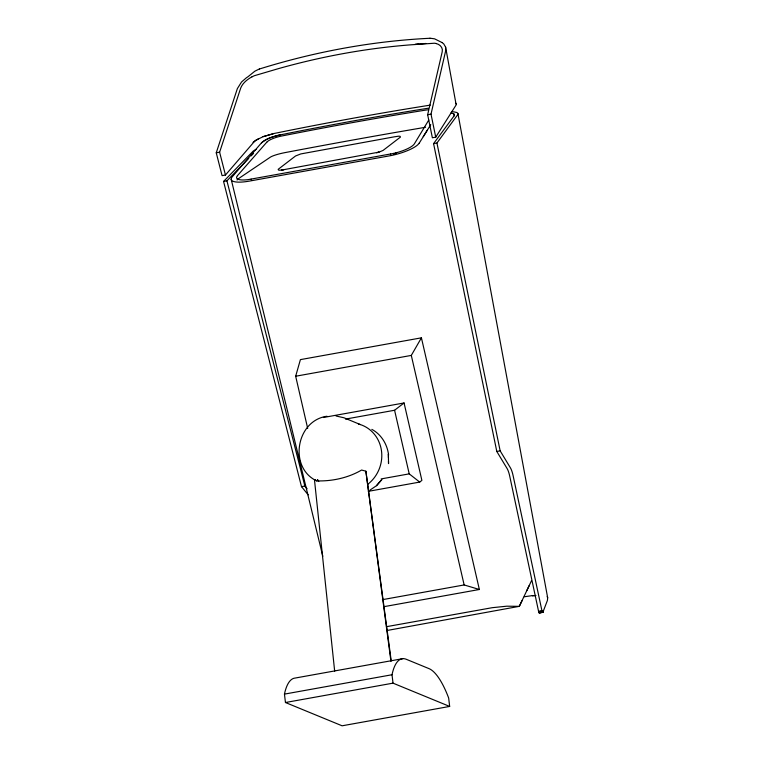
<?xml version="1.0" encoding="UTF-8"?>
<svg xmlns="http://www.w3.org/2000/svg" width="764" height="764" viewBox="0 0 764 764"><rect width="100%" height="100%" fill="white"/><g stroke="black" fill="none" stroke-linecap="round" stroke-linejoin="round"><path stroke-width="1.15" d="M326.935 416.246C295.983 420.601 288.477 467.587 316.611 480.871C331.834 481.425 348.231 477.92 361.592 470.041L365.88 471.187L390.929 661.232M442.012 42.555L443.703 43.834L445.613 47.12L456.175 104.859L435.738 137.157L432.376 137.768L427.649 114.734L442.213 51.799C443.225 47.884 440.007 44.388 436.339 43.596M435.738 137.157L431.011 114.132L445.603 51.093L445.613 47.12M539.594 612.757L538.572 611.334L509.722 476.153A12.396 3.218 80.8 0 0 507.038 468.408L496.801 451.476L433.58 143.613L454.093 115.889L454.408 114.552L453.233 113.607M307.682 428.403L295.668 376.232L300.405 359.624L421.422 337.831L479.362 589.493L383.948 606.673M454.093 115.889L454.484 114.533L453.396 113.549L450.75 113.101M263.074 136.651L273.283 133.719L263.16 136.66L255.252 140.5L225.447 175.032L222.076 175.644L216.25 152.81L237.365 88.595L241.529 81.996L246.38 77.794A22.633 11.345 -21.3 0 1 247.851 76.849L254.861 71.195L259.454 68.913M225.447 175.032L219.612 152.198L240.698 88.089C242.713 82.951 247.326 79.418 251.996 76.801M539.327 612.976L542.879 612.289L547.425 600.389L547.673 597.754L457.942 113.616M386.88 630.52L519.291 606.349A24.925 7.716 -16.2 0 0 519.577 605.814L521.965 600.79M519.577 605.814L531.524 580.678M526.74 590.734L529.137 585.701M479.362 589.493L464.149 584.947L411.299 355.413L421.422 337.831M428.785 120.024L414.403 143.794A20.227 5.3 -15.2 0 1 396.755 152.647L393.756 154.137L393.594 153.43L248.138 179.626A20.198 5.291 -15.2 0 1 237.489 175.653M423.266 136.67L430.743 124.666M419.245 143.126L427.296 130.205M519.291 606.349L506.809 606.186L492.197 607.695L386.403 626.7M433.58 143.613L436.941 143.011L457.942 114.38A22.824 5.243 -14.6 0 0 456.662 112.451L453.692 111.85A22.366 5.157 -14.6 0 0 451.648 111.773M261.469 142.858C266.741 138.265 273.779 136.431 280.417 134.808C273.779 136.422 266.693 138.188 261.469 142.858L232.246 176.809A25.078 6.57 -15.2 0 0 249.274 181.125L389.535 155.846A25.078 6.57 -15.2 0 0 419.178 143.145M376.49 485.694L381.761 479.639L376.49 485.694L369.9 490.154M237.451 175.663L266.837 142.133M308.188 494.833L301.493 486.649L223.556 181.44L253.018 151.282A22.824 5.252 -14.5 0 1 256.465 149.181M223.556 181.44L226.927 180.829L248.739 158.368M251.155 155.875L253.581 153.373M253.065 142.371L258.776 138.542M345.471 419.102L394.577 410.258L404.06 402.962L421.89 480.394L419.703 482.084L368.258 491.347M379.059 152.112L383.06 150.432L400.441 137.081C400.842 135.199 395.981 136.794 394.692 136.756L300.768 153.936L295.563 155.971L278.182 169.322C277.781 171.203 282.642 169.608 283.931 169.646L379.059 152.112L376.585 152.81M377.702 152.494L378.4 152.313M393.594 153.43L396.755 152.638M216.25 152.81L219.612 152.198M427.649 114.734L431.011 114.132M295.668 376.232L411.299 355.413M323.392 417.497L404.06 402.962M301.493 486.649L304.865 486.047L307.09 488.769M496.801 451.476L500.162 450.875L510.4 467.807A12.396 3.218 80.8 0 1 513.083 475.552L541.934 610.732L542.793 612.365M381.16 478.913L409.217 473.861L419.703 482.084M382.392 599.673L464.149 584.947M538.572 611.334L541.934 610.732M538.658 611.697L542.02 611.095M538.754 612.04L542.125 611.429M538.868 612.336L542.23 611.735M538.983 612.585L542.344 611.983M539.097 612.785L542.956 612.145M539.212 612.909L542.879 612.289M402.638 658.692L295.076 678.069A69.591 21.258 79.8 0 0 284.456 694.113L285.449 702.517L342.1 725.8L449.662 706.433L448.659 698.029A69.591 21.258 79.8 0 0 428.996 668.624L406.333 659.313A69.591 21.258 79.8 0 0 392.018 674.746L284.456 694.113M285.449 702.517L393.021 683.15L449.662 706.433M281.553 170.009L283.931 169.646M282.861 169.809L283.377 169.742M252.034 76.839A17.925 9.168 -20.6 0 1 254.402 75.703L278.163 68.712A646.535 527.552 -37.1 0 1 411.252 44.789L434.401 43.233A17.925 9.149 -22 0 1 436.378 43.567M425.882 43.472L414.928 44.446L418.586 44.14M429.989 38.2L434.573 38.83L440.99 42.039A22.633 11.46 -20.8 0 1 442.041 42.545M336.045 415.998L343.972 417.774L360.369 424.583M371.839 429.368C381.379 434.41 387.396 444.514 388.589 455.105M314.816 479.534L316.611 480.871M455.716 103.235L456.165 103.99M547.177 596.617L547.673 597.754M226.927 180.829L304.865 486.047M231.177 179.244L322.819 556.297M390.49 154.061L390.643 154.739M394.577 410.258L409.217 473.861M251.117 179.158L251.28 179.846M436.941 143.011L500.162 450.875M391.206 660.784L365.88 471.187M392.018 674.746L393.021 683.15M314.462 479.735L334.67 671.164M388.437 457.703L388.379 454.169L388.532 463.605L388.494 461.246M524.305 596.76A900.622 348.451 -17.9 0 1 532.451 595.605M273.321 133.643A1067.26 279.548 -15.2 0 1 430.313 105.117M259.464 68.989A650.011 530.302 -37.1 0 1 429.979 38.267M237.098 180.065A20.084 2.98 -13 0 1 238.187 178.852L270.303 157.193A12.912 1.92 -13 0 1 284.915 152.628A1231.444 182.634 -13 0 1 425.596 127.254M428.442 109.815A12.959 3.39 -15.2 0 0 425.204 110.169A1222.285 320.03 -15.2 0 0 281.114 136.135A12.959 3.39 -15.2 0 0 266.865 142.133M280.388 134.865A1108.669 290.272 -15.2 0 1 428.337 108.211M358.431 424.01A34.437 32.184 -67.7 0 1 381.417 450.311A34.437 32.184 -67.7 0 1 367.513 484.491M535.784 595.5L532.374 595.719L535.736 595.519M318.655 481.492L317.48 479.63L318.655 481.492"/></g></svg>
